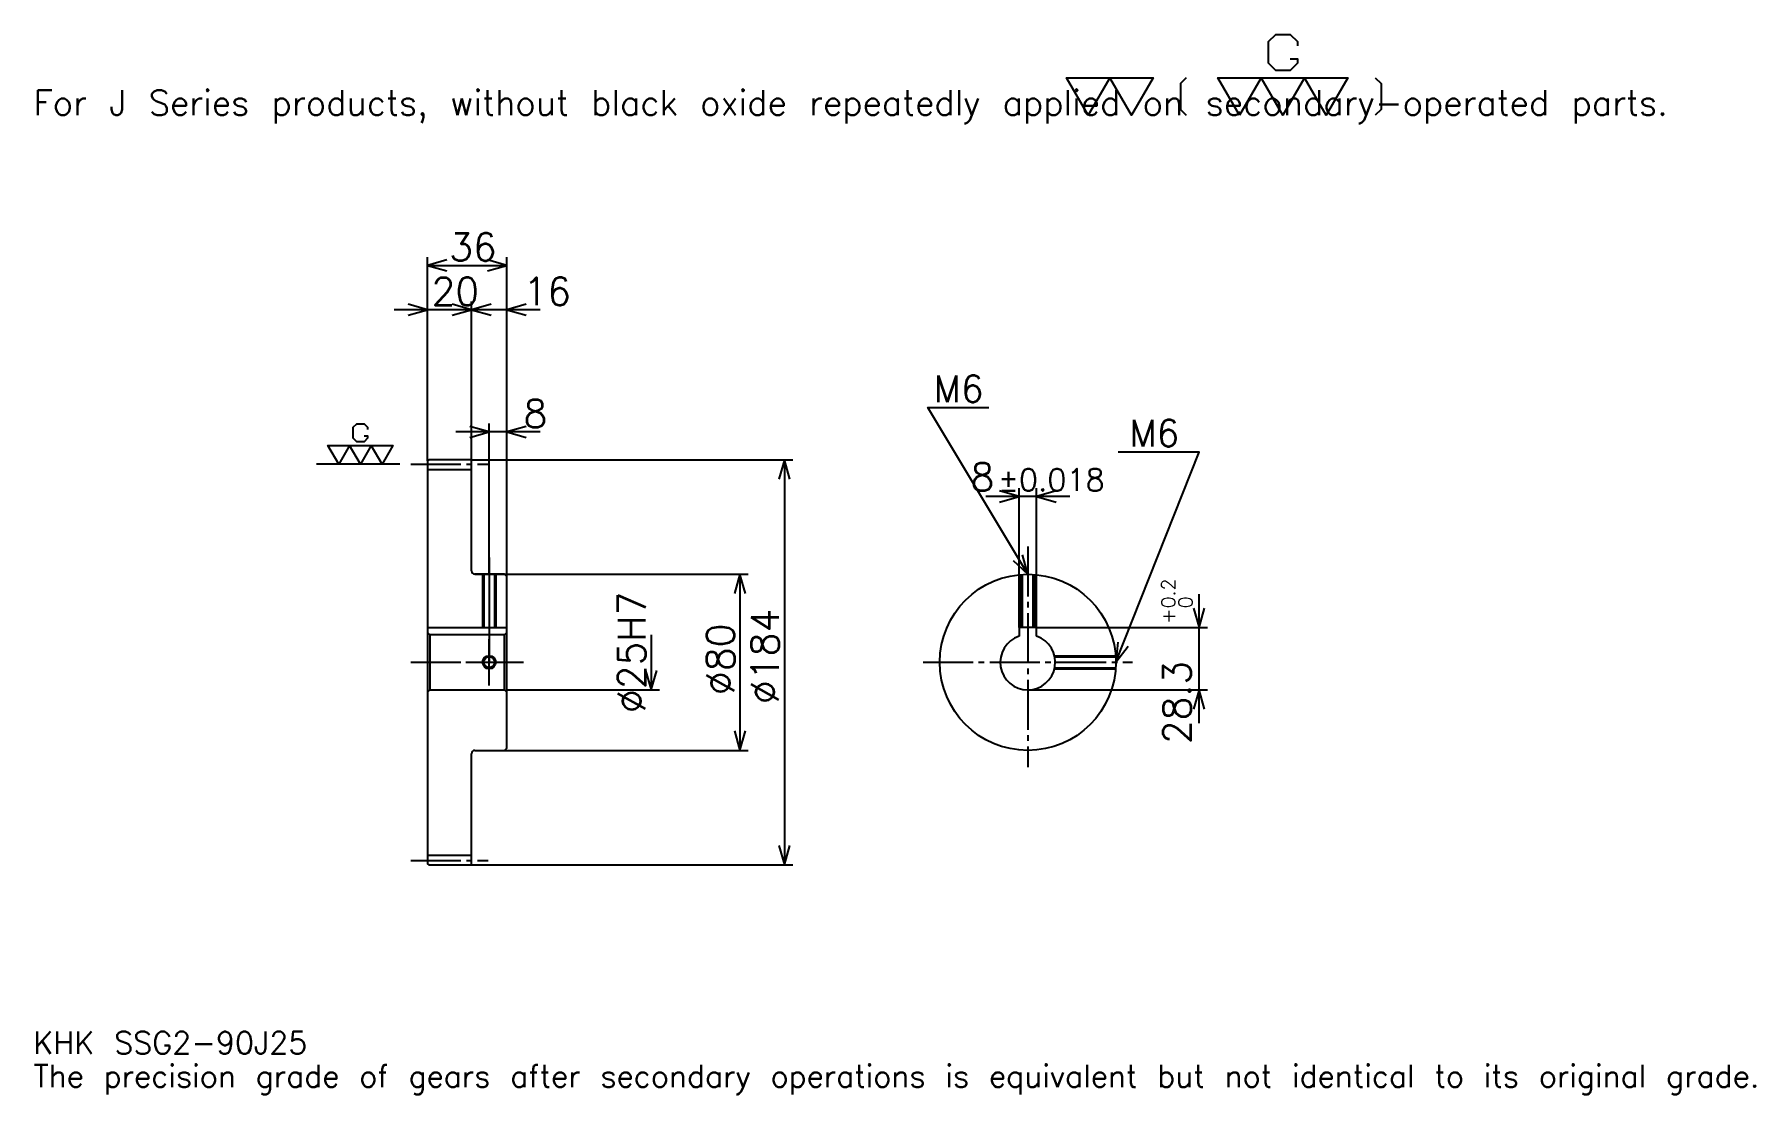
# Model space of a CAD drawing. Extents: x 26 to 808, y 9 to 491.
import ezdxf

# ---------------------------------------------------------------- set-up
doc = ezdxf.new("R2010")
doc.units = 0
doc.linetypes.add('DASHDOT', pattern=[30.260869, 22.695652, -2.521739, 2.521739, -2.521739])
doc.layers.get('0').update_dxf_attribs({"linetype": 'CONTINUOUS'})
doc.layers.add('DASHDOT', color=6, linetype='DASHDOT')
doc.styles.add('KANJI', font='TXT', dxfattribs={"bigfont": 'BIGFONT'})

msp = doc.modelspace()

# ---------------------------------------------------------------- linework, layer by layer
at = {"color": 5}
for p, q in [((204.260864, 297.521729), (204.260864, 389.565216)), ((204.260864, 385.782593), (240.260864, 385.782593)), ((240.260864, 297.521729), (240.260864, 389.565216)), ((224.260864, 297.521729), (224.260864, 369.391296)), ((239.391296, 365.608704), (189.130432, 365.608704)), ((255.391296, 365.608704), (209.130432, 365.608704)), ((232.260864, 297.521729), (232.260864, 313.913055)), ((255.391296, 310.130432), (217.130432, 310.130432)), ((204.260864, 297.021729), (204.260864, 297.521729)), ((223.760864, 297.521729), (240.260864, 297.521729)), ((224.260864, 297.021729), (224.260864, 297.521729)), ((232.260864, 245.521744), (232.260864, 297.521729)), ((232.260864, 245.521744), (232.260864, 297.521729)), ((240.260864, 297.521729), (370.130432, 297.521729)), ((240.260864, 244.521744), (240.260864, 297.521729)), ((366.347839, 297.521729), (366.347839, 113.521744)), ((472.956512, 221.321747), (472.956512, 284.608704)), ((480.956512, 221.321747), (480.956512, 284.608704)), ((496.086945, 280.826111), (457.82608, 280.826111)), ((225.760864, 245.521744), (240.260864, 245.521744)), ((240.260864, 245.521744), (349.956512, 245.521744)), ((346.173889, 245.521744), (346.173889, 165.521744)), ((554.782593, 177.891312), (554.782593, 236.452179)), ((480.956512, 221.321747), (558.565186, 221.321747)), ((305.82608, 218.021744), (305.82608, 193.021744)), ((240.260864, 193.021744), (309.608704, 193.021744)), ((476.956512, 193.021744), (558.565186, 193.021744)), ((225.760864, 165.521744), (240.260864, 165.521744)), ((240.260864, 165.521744), (349.956512, 165.521744)), ((223.760864, 113.521744), (240.260864, 113.521744)), ((240.260864, 113.521744), (370.130432, 113.521744))]:
    msp.add_line(p, q, dxfattribs=at)
at = {"color": 7}
msp.add_line((191.652161, 295.521729), (153.82608, 295.521729), dxfattribs=at)
at = {"color": 4}
for p, q in [((204.260864, 293.021729), (224.260864, 293.021729)), ((204.260864, 221.321747), (240.260864, 221.321747)), ((239.260864, 218.021744), (240.260864, 219.021744)), ((205.260864, 218.021744), (205.260864, 193.021744)), ((239.260864, 193.021744), (240.260864, 192.021744)), ((204.260864, 118.021744), (224.260864, 118.021744))]:
    msp.add_line(p, q, dxfattribs=at)
at = {"color": 7}
for points in [[(596.13916, 479.48349), (599.417419, 479.48349), (599.417419, 477.516541), (596.13916, 474.238281), (589.582642, 474.238281), (586.304382, 477.516541), (586.304382, 487.351318), (589.582642, 490.629578), (596.13916, 490.629578), (599.417419, 487.351318), (599.417419, 485.384369)], [(504.347839, 453.913055), (494.513062, 470.960022), (533.852173, 470.960022), (524.017395, 453.913055), (514.182617, 470.960022), (504.347839, 453.913055)], [(548.93219, 470.960022), (546.30957, 468.337402), (546.30957, 456.535675), (548.93219, 453.913055)], [(573.191345, 453.913055), (563.356567, 470.960022), (622.365234, 470.960022), (612.530457, 453.913055), (602.695679, 470.960022), (592.860901, 453.913055), (583.026123, 470.960022), (573.191345, 453.913055)], [(634.822632, 470.960022), (637.445251, 468.337402), (637.445251, 456.535675), (634.822632, 453.913055)], [(175.386948, 308.306946), (177.026077, 308.306946), (177.026077, 307.323486), (175.386948, 305.684357), (172.108688, 305.684357), (170.469559, 307.323486), (170.469559, 312.240875), (172.108688, 313.880005), (175.386948, 313.880005), (177.026077, 312.240875), (177.026077, 311.257385)], [(163.91304, 295.521729), (158.995636, 304.045227), (188.5, 304.045227), (183.582596, 295.521729), (178.665207, 304.045227), (173.747818, 295.521729), (168.830429, 304.045227), (163.91304, 295.521729)]]:
    msp.add_lwpolyline(points, dxfattribs=at)
at = {"color": 5}
for points in [[(213.086945, 388.304352), (204.260864, 385.782593), (213.086945, 383.260864)], [(231.434784, 383.260864), (240.260864, 385.782593), (231.434784, 388.304352)], [(195.434784, 363.086975), (204.260864, 365.608704), (195.434784, 368.130432)], [(215.434784, 363.086975), (224.260864, 365.608704), (215.434784, 368.130432)], [(233.086945, 368.130432), (224.260864, 365.608704), (233.086945, 363.086975)], [(249.086945, 368.130432), (240.260864, 365.608704), (249.086945, 363.086975)], [(476.956512, 245.521744), (431.565216, 321.17392), (459.304321, 321.17392)], [(223.434784, 307.608704), (232.260864, 310.130432), (223.434784, 312.652161)], [(249.086945, 312.652161), (240.260864, 310.130432), (249.086945, 307.608704)], [(368.869568, 288.695648), (366.347839, 297.521729), (363.82608, 288.695648)], [(516.956543, 205.521744), (554.782593, 301), (517.96521, 301)], [(464.130432, 278.304352), (472.956512, 280.826111), (464.130432, 283.347839)], [(489.782593, 283.347839), (480.956512, 280.826111), (489.782593, 278.304352)], [(470.253143, 251.792633), (476.956512, 245.521744), (474.577911, 254.387482)], [(348.695648, 236.695648), (346.173889, 245.521744), (343.652161, 236.695648)], [(552.260864, 230.147827), (554.782593, 221.321747), (557.304321, 230.147827)], [(517.862915, 214.656158), (516.956543, 205.521744), (522.551819, 212.798523)], [(303.304352, 201.847824), (305.82608, 193.021744), (308.347809, 201.847824)], [(557.304321, 184.195663), (554.782593, 193.021744), (552.260864, 184.195663)], [(343.652161, 174.347839), (346.173889, 165.521744), (348.695648, 174.347839)], [(363.82608, 122.347832), (366.347839, 113.521744), (368.869568, 122.347832)]]:
    msp.add_lwpolyline(points, dxfattribs=at)
at = {"color": 4}
for points in [[(224.260864, 247.021744), (224.260864, 297.021729), (223.760864, 297.521729), (204.760864, 297.521729), (204.260864, 297.021729), (204.260864, 192.021744)], [(225.760864, 165.521744), (239.260864, 165.521744), (240.260864, 166.521744), (240.260864, 244.521744), (239.260864, 245.521744), (225.760864, 245.521744)], [(229.260864, 245.521744), (229.260864, 221.321747)], [(229.800873, 245.521744), (229.800873, 221.321747)], [(234.720856, 245.521744), (234.720856, 221.321747)], [(235.260864, 245.521744), (235.260864, 221.321747)], [(473.956512, 221.321747), (473.956512, 245.409088)], [(474.496521, 221.321747), (474.496521, 245.44603)], [(479.416504, 221.321747), (479.416504, 245.44603)], [(479.956512, 221.321747), (479.956512, 245.409088)], [(204.260864, 192.021744), (205.260864, 193.021744), (239.260864, 193.021744), (239.260864, 218.021744), (205.260864, 218.021744), (204.260864, 219.021744)], [(480.956512, 217.364456), (480.956512, 221.321747), (472.956512, 221.321747), (472.956512, 217.364456)], [(489.091187, 208.521744), (516.843872, 208.521744)], [(489.212067, 207.98175), (516.880798, 207.98175)], [(489.091187, 202.521744), (516.843872, 202.521744)], [(489.212067, 203.061737), (516.880798, 203.061737)], [(204.260864, 192.021744), (204.260864, 114.021744), (204.760864, 113.521744), (223.760864, 113.521744), (224.260864, 114.021744), (224.260864, 164.021744)]]:
    msp.add_lwpolyline(points, dxfattribs=at)
for centre, radius in [((476.956512, 205.521744), 40), ((232.260864, 205.521744), 2.46)]:
    msp.add_circle(centre, radius, dxfattribs=at)
at = {"color": 7}
msp.add_circle((232.260864, 205.521744), 3, dxfattribs=at)
at = {"color": 4}
for centre, radius, start, end in [((225.760864, 247.021744), 1.5, 180, 270), ((476.956512, 205.521744), 12.5, 108.662925185, 71.337074815), ((225.760864, 164.021744), 1.5, 90, 180)]:
    msp.add_arc(centre, radius, start, end, dxfattribs=at)
at = {"layer": 'DASHDOT', "color": 7}
for p, q in [((196.695648, 295.521729), (231.82608, 295.521729)), ((476.956512, 258.130432), (476.956512, 157.956528)), ((232.260864, 245.521744), (232.260864, 205.521744)), ((196.695648, 205.521744), (247.82608, 205.521744)), ((429.391296, 205.521744), (524.521729, 205.521744)), ((196.695648, 115.521744), (231.82608, 115.521744))]:
    msp.add_line(p, q, dxfattribs=at)
for points in [[(232.260864, 253.08696), (232.260864, 213.756531)], [(232.260864, 194.956528), (232.260864, 216.08696)], [(221.695648, 205.521744), (242.82608, 205.521744)]]:
    msp.add_lwpolyline(points, dxfattribs=at)

# ---------------------------------------------------------------- texts
at = {"color": 7, "style": 'KANJI'}
for s, height, p in [('For J Series products, without black oxide repeatedly applied on secondary-operated parts.', 11.347826, (25.217392, 453.913055)), ('36', 12.608696, (214.065216, 387.799988)), ('20', 12.608696, (206.065216, 367.626099)), ('16', 12.608696, (247.82608, 367.626099)), ('M6', 12.104348, (434.086945, 323.695648)), ('8', 12.608696, (247.82608, 312.147827)), ('M6', 12.104348, (523.008667, 303.521729)), ('8', 12.608696, (450.929688, 283.347839)), ('%%p0.018', 10.086957, (463.410736, 283.347839)), ('KHK SSG2-90J25', 10.086957, (25.217392, 27.73913)), ('The precision grade of gears after secondary operations is equivalent but not identical to its original grade.', 10.086957, (25.217392, 12.608696))]:
    msp.add_text(s, height=height, dxfattribs=at).set_placement(p)
for s, height, p in [('0.2', 6.304348, (543.939087, 230.026123)), ('%%c25H7', 12.608696, (303.304352, 182.51088)), ('0', 6.304348, (551.75647, 230.026123)), ('%%c184', 12.608696, (363.82608, 186.608704)), ('+', 6.304348, (543.939087, 222.965256)), ('%%c80', 12.608696, (343.652161, 190.706528)), ('28.3', 12.608696, (551, 168.389832))]:
    msp.add_text(s, height=height, rotation=90, dxfattribs=at).set_placement(p)

doc.saveas('drawing.dxf')
